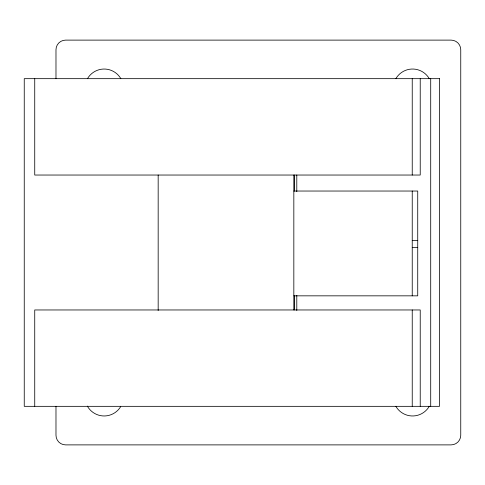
<?xml version="1.0" encoding="UTF-8"?>
<svg xmlns="http://www.w3.org/2000/svg" width="485" height="485" viewBox="0 0 485 485"><rect width="100%" height="100%" fill="white"/><g stroke="black" fill="none" stroke-linecap="round" stroke-linejoin="round"><path stroke-width="0.73" d="M294.407 191.035L294.45 175.036M293.831 191.035L417.73 191.035L417.73 295.838L293.831 295.838M412.238 240.566L417.73 240.566M412.238 247.441L417.73 247.441M294.407 295.838L294.431 309.945M430.71 78.667L430.71 406.333M420.228 78.667L420.228 175.036L34.732 175.036L34.732 78.667M420.228 406.333L420.228 309.963L34.732 309.963L34.732 406.333M412.238 78.667L412.238 175.036M412.238 191.035L412.238 295.838M412.238 309.963L412.238 406.333M296.79 175.036L296.79 191.69M296.79 295.377L296.79 310.515M293.831 175.036L293.831 309.945M158.171 175.036L158.171 310.515M55.981 78.534L55.981 49.755A9.639 9.639 0 0 1 65.614 40.116L451.111 40.116A9.639 9.639 0 0 1 460.75 49.755L460.75 435.245A9.639 9.639 0 0 1 451.111 444.884L65.614 444.884A9.639 9.639 0 0 1 55.981 435.245L55.981 406.466M120.729 406.557A19.273 19.273 0 0 1 87.349 406.115M395.869 78.667A19.273 19.273 0 0 1 429.255 78.667M429.255 406.333A19.273 19.273 0 0 1 395.869 406.333M87.476 78.667A19.273 19.273 0 0 1 120.856 78.667M439.501 78.667L24.25 78.667L24.25 406.333L439.501 406.333L439.501 78.667"/></g></svg>
